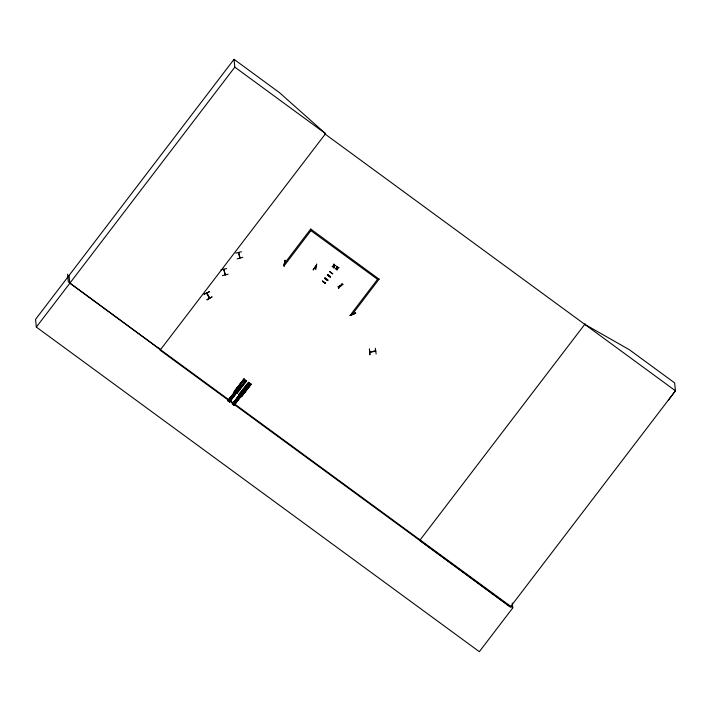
<?xml version="1.0" encoding="UTF-8"?>
<svg xmlns="http://www.w3.org/2000/svg" width="711" height="711" viewBox="0 0 711 711"><rect width="100%" height="100%" fill="white"/><g stroke="black" fill="none" stroke-linecap="round" stroke-linejoin="round"><path stroke-width="1.07" d="M340.356 285.778L340.809 286.115M334.054 265.701L333.823 263.941C335.53 266.127 331.175 265.905 332.357 266.749L333.681 266.154L333.912 267.896L334.054 266.047L335.788 265.381L334.046 265.638M333.912 267.896L334.063 266.11M337.121 267.94L338.472 267.345L337.121 267.94L336.881 266.181C338.596 268.367 334.241 268.154 335.423 268.998L336.747 268.465M336.747 268.403L336.978 270.136L337.112 268.296L338.845 267.62L337.112 268.296M284 266.047L285.075 260.342L284.027 266.047M284.302 266.021L284.995 260.324M315.435 266.563L316.075 266.918L315.444 266.643M316.777 263.985L315.737 269.638M225.067 274.713L223.752 269.318M225.263 274.259L225.067 274.89M231.022 397.485L231.422 398.187L231.422 397.316M369.853 351.865L375.701 351.065M375.132 351.118L369.996 351.963M375.053 351.154L375.692 350.95M209.389 297.633L206.874 293.581M340.809 286.186L340.56 285.538M352.692 313.986L352.709 313.444L352.949 314.066M230.959 397.6L231.422 397.342M375.657 351.296L369.96 352.078M285.289 263.159L284.738 263.088L285.36 263.194M223.832 269.718L224.036 269.371M240.087 257.942L238.665 252.449M668.34 400.24L675.45 390.792L674.632 382.891L629.288 349.67L584.762 324.34M234.017 59.315L234.826 67.136L325.576 133.641L160.099 350.176L510.427 606.874L675.45 390.792L325.131 134.103L325.514 133.588L279.361 92.546L234.017 59.315L35.55 319.355L36.35 327.096L479.33 651.685L512.791 607.869L512.293 603.035M36.35 327.096L234.826 67.136M310.743 229.004L284.009 264.11L284.924 264.785L311.658 229.671M379.123 279.112L352.398 314.218L351.483 313.551L378.208 278.436M585.153 323.834L419.739 540.422L510.294 607.052M315.044 267.354L315.533 267.825L315.009 267.727M342.089 283.769L338.48 288.382L342.124 283.805M236.905 393.467L246.664 380.998L243.962 378.954L234.23 391.441L236.914 393.467M234.275 391.477L244.14 379.043L234.577 391.699L234.221 391.432M234.95 392.694L228.338 400.977L227.804 400.577L234.417 392.312L236.096 393.61L229.555 401.902L229.058 401.528L235.67 393.263L229.457 401.813M234.834 391.868L244.593 379.39L235.03 392.045L234.674 391.77M227.902 400.64L234.719 392.552L228.311 400.96L227.92 400.649M228.009 400.728L234.523 392.383M235.43 393.059L234.719 392.534L228.222 400.862M229.173 401.591L229.591 401.928L235.874 393.45M236.105 392.863L245.873 380.412M229.289 401.697L235.972 393.485M236.15 392.899L246.015 380.465M236.559 393.21L246.326 380.749M241.376 396.738L238.727 394.738L248.459 382.251L251.152 384.287L241.402 396.756L251.116 384.269M248.814 382.518L238.709 394.721M239.012 395.707L232.817 404.257L232.301 403.875L238.905 395.6L240.549 396.871L234.052 405.199L233.546 404.817L240.042 396.489L240.585 396.898L234.07 405.208M239.367 395.192L248.912 382.589L249.277 382.865L239.5 395.316L249.268 382.856M233.786 404.994L240.06 396.507L240.585 396.898M240.94 396.409L250.503 383.762L240.602 396.151L250.965 384.1L241.242 396.614M240.771 396.258L250.503 383.762M241.056 396.498L250.823 384.038M236.123 401.395L235.803 400.604L235.91 401.457M285.253 263.408L284.764 263.346M209.345 291.759L203.986 294.247L209.363 291.75M206.91 299.66L212.118 296.869L207.043 299.918M343.182 284.507L337.761 286.817M350.185 315.355L355.598 312.982L350.15 315.222M350.15 315.293L355.589 312.964M355.722 313.311L350.274 315.568M332.357 266.749L333.69 266.225M235.697 253.169L241.429 251.721M237.101 258.857L242.815 257.346M220.961 269.887L226.702 268.536M222.365 275.61L228.115 274.25M315.382 267.985L314.92 267.514M369.382 349.101L369.933 354.878L369.471 349.101M375.319 348.292L376.137 353.962M339.938 285.52L340.08 285.991M339.929 285.653L340.258 285.76M223.965 269.327L225.325 274.828M234.337 392.285L234.834 392.659M239.225 395.112L248.948 382.616M238.789 395.538L239.331 395.947M232.293 403.866L232.835 404.275M232.595 404.088L238.905 395.618M243.997 378.99L234.399 391.521M233.963 405.11L240.336 396.658L234.088 405.226M310.751 229.102L379.141 279.21M310.974 230.675L377.523 279.343M69.802 283.218L512.791 607.869M243.144 380.323L245.482 382.074M247.632 383.611L249.979 385.371M243.393 389.041L245.73 390.757M238.896 385.753L241.233 387.468M242.398 390.312L244.744 392.063M240.256 388.775L237.909 386.98M241.527 391.432L243.864 393.192M236.043 389.415L238.389 391.166M240.54 392.703L242.878 394.418M239.874 393.547L242.22 395.298M233.866 393.227L235.19 394.214M238.238 396.454L239.803 397.627M233.75 393.165L235.314 394.329M235.412 400.071L236.976 401.244M234.754 400.915L236.31 402.088M230.257 397.627L231.822 398.8M229.68 398.382L231.235 399.52M235.732 402.844L234.168 401.671M233.51 402.515L235.065 403.661M230.142 400.96L228.578 399.786M233.066 403.075L234.63 404.248M158.02 347.475L160.49 349.67L68.345 281.867L67.554 274.188M352.674 314.111L352.549 313.658M209.567 298.185L206.883 293.128L209.389 298.282M239.794 258.013L238.461 252.387M239.376 389.859L237.03 388.108M237.723 391.974L235.385 390.215M230.577 400.364L229.013 399.226M68.994 275.397L69.811 283.28M330.606 276.579A3.679 0.533 37.4 0 1 327.664 274.419M332.641 273.904A3.679 0.533 37.4 0 1 329.7 271.753M327.558 280.569A3.679 0.533 37.4 0 1 324.616 278.41M330.339 276.979A3.733 0.542 37.4 0 1 327.353 274.793M330.482 276.801A3.733 0.542 37.4 0 1 327.495 274.615M330.171 277.148A3.679 0.533 37.4 0 1 327.229 274.997M327.993 279.992A3.679 0.533 37.4 0 1 325.06 277.841M327.869 280.214A3.733 0.542 37.4 0 1 324.883 278.028M327.735 280.392A3.733 0.542 37.4 0 1 324.749 278.205M325.594 283.138A3.679 0.533 37.4 0 1 322.652 280.987M325.46 283.325A3.688 0.533 37.4 0 1 322.51 281.156M325.362 283.431A3.679 0.533 37.4 0 1 322.43 281.28M332.792 273.708A3.679 0.533 37.4 0 1 329.86 271.549M316.546 265.052L313.204 269.86L316.546 265.052M239.02 395.671L232.497 404.017L239.092 395.769M232.479 397.929L230.915 396.756L232.479 397.956"/></g></svg>
